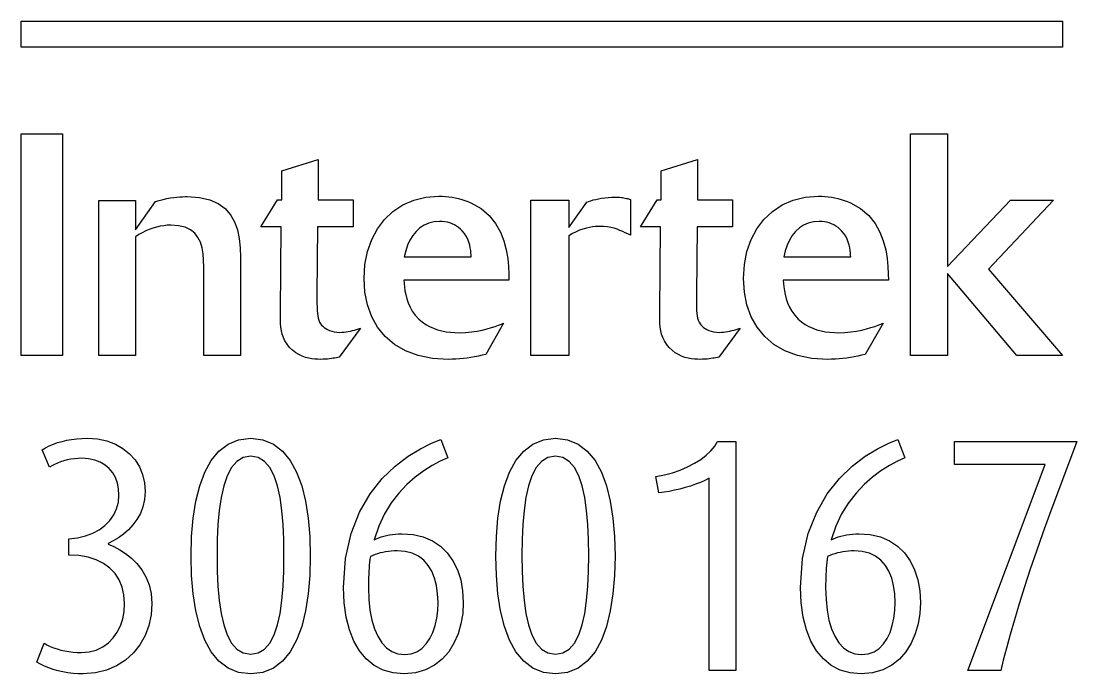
# Model space of a CAD drawing. Header units: inches. Extents: x 0.6 to 61.5, y 0.9 to 41.7.
# Drawn here: x 6.2836 to 6.6237, y 35.577 to 35.7874 of the extents above; entities that cross this region are included whole.
import ezdxf

# ---------------------------------------------------------------- set-up
doc = ezdxf.new("R2010")
doc.units = ezdxf.units.IN
doc.header["$MEASUREMENT"] = 0
doc.layers.add('ARTWORK', color=2, linetype='Continuous')

msp = doc.modelspace()

# ---------------------------------------------------------------- linework, layer by layer
at = {"layer": 'ARTWORK'}
for points in [[(6.2836, 35.78741), (6.61903, 35.78741), (6.61903, 35.77902), (6.2836, 35.77902), (6.2836, 35.78741), (6.2836, 35.78741)], [(6.29696, 35.6796), (6.2836, 35.6796), (6.2836, 35.75107), (6.29696, 35.75107), (6.29696, 35.6796), (6.29696, 35.6796)], [(6.61903, 35.67961), (6.60434, 35.67961), (6.58206, 35.70602), (6.58206, 35.67961), (6.57012, 35.67961), (6.57012, 35.75108), (6.58206, 35.75108), (6.58206, 35.70836), (6.60233, 35.72965), (6.6162, 35.72965), (6.59523, 35.70747), (6.61903, 35.67961), (6.61903, 35.67961)], [(6.38608, 35.67911), (6.38608, 35.67911), (6.38565, 35.67902), (6.38518, 35.67892), (6.38468, 35.67882), (6.38416, 35.67873), (6.38359, 35.67864), (6.38298, 35.67855), (6.38233, 35.67848), (6.38164, 35.67843), (6.38089, 35.6784), (6.3801, 35.67838), (6.3801, 35.67838), (6.37921, 35.6784), (6.37827, 35.67846), (6.37728, 35.67857), (6.37625, 35.67876), (6.37521, 35.67903), (6.37415, 35.6794), (6.3731, 35.6799), (6.37206, 35.68053), (6.37106, 35.6813), (6.3701, 35.68225), (6.3701, 35.68225), (6.36927, 35.68328), (6.3686, 35.68433), (6.36808, 35.68539), (6.3677, 35.68648), (6.36743, 35.68759), (6.36725, 35.68872), (6.36715, 35.6899), (6.36711, 35.69111), (6.36711, 35.69237), (6.36714, 35.69368), (6.36735, 35.72112), (6.36086, 35.72112), (6.36624, 35.72975), (6.36756, 35.72975), (6.36756, 35.73918), (6.37929, 35.74281), (6.37929, 35.72975), (6.39054, 35.72975), (6.39054, 35.72112), (6.3791, 35.72112), (6.37889, 35.69925), (6.37889, 35.69925), (6.37889, 35.69771), (6.3789, 35.69635), (6.37892, 35.69516), (6.37897, 35.69411), (6.37904, 35.69318), (6.37915, 35.69237), (6.3793, 35.69164), (6.37951, 35.69099), (6.37977, 35.69039), (6.3801, 35.68983), (6.3801, 35.68983), (6.38041, 35.68944), (6.38078, 35.68905), (6.38121, 35.68867), (6.38172, 35.68831), (6.38229, 35.68798), (6.38293, 35.68769), (6.38365, 35.68744), (6.38445, 35.68725), (6.38533, 35.68713), (6.38629, 35.68709), (6.38629, 35.68709), (6.38696, 35.68711), (6.38764, 35.68716), (6.38832, 35.68724), (6.389, 35.68735), (6.38967, 35.68749), (6.39035, 35.68764), (6.39101, 35.68782), (6.39168, 35.68801), (6.39233, 35.68821), (6.39297, 35.68843), (6.38608, 35.67911), (6.38608, 35.67911)], [(6.50833, 35.67911), (6.50833, 35.67911), (6.50789, 35.67902), (6.50742, 35.67892), (6.50692, 35.67882), (6.50639, 35.67873), (6.50583, 35.67864), (6.50522, 35.67855), (6.50457, 35.67848), (6.50388, 35.67843), (6.50314, 35.6784), (6.50234, 35.67838), (6.50234, 35.67838), (6.50146, 35.6784), (6.50051, 35.67846), (6.49952, 35.67857), (6.4985, 35.67876), (6.49745, 35.67903), (6.49639, 35.6794), (6.49534, 35.6799), (6.4943, 35.68053), (6.49329, 35.6813), (6.49233, 35.68225), (6.49233, 35.68225), (6.49151, 35.68328), (6.49085, 35.68433), (6.49033, 35.68539), (6.48995, 35.68648), (6.48968, 35.68759), (6.48951, 35.68872), (6.48941, 35.6899), (6.48937, 35.69111), (6.48937, 35.69237), (6.4894, 35.69368), (6.48958, 35.72112), (6.48311, 35.72112), (6.48848, 35.72975), (6.48979, 35.72975), (6.48979, 35.73918), (6.50154, 35.74281), (6.50154, 35.72975), (6.51277, 35.72975), (6.51277, 35.72112), (6.50136, 35.72112), (6.50114, 35.69925), (6.50114, 35.69925), (6.50114, 35.69771), (6.50115, 35.69635), (6.50117, 35.69516), (6.50121, 35.69411), (6.50129, 35.69318), (6.5014, 35.69237), (6.50155, 35.69164), (6.50175, 35.69099), (6.50202, 35.69039), (6.50234, 35.68983), (6.50234, 35.68983), (6.50265, 35.68944), (6.50302, 35.68905), (6.50346, 35.68867), (6.50396, 35.68831), (6.50454, 35.68798), (6.50518, 35.68769), (6.5059, 35.68744), (6.5067, 35.68725), (6.50758, 35.68713), (6.50854, 35.68709), (6.50854, 35.68709), (6.50921, 35.68711), (6.50989, 35.68716), (6.51056, 35.68724), (6.51124, 35.68735), (6.51192, 35.68749), (6.51259, 35.68764), (6.51326, 35.68782), (6.51392, 35.68801), (6.51457, 35.68821), (6.51522, 35.68843), (6.50833, 35.67911), (6.50833, 35.67911)], [(6.30861, 35.72964), (6.32046, 35.72964), (6.32046, 35.72011), (6.32693, 35.72923), (6.32693, 35.72923), (6.32812, 35.72962), (6.32932, 35.72994), (6.3305, 35.7302), (6.33165, 35.73041), (6.33275, 35.73057), (6.3338, 35.73069), (6.33476, 35.73077), (6.33564, 35.73082), (6.33641, 35.73084), (6.33705, 35.73085), (6.33705, 35.73085), (6.34103, 35.73059), (6.34437, 35.72982), (6.34712, 35.7286), (6.34933, 35.72698), (6.35106, 35.72499), (6.35236, 35.72269), (6.35328, 35.72013), (6.35387, 35.71734), (6.35418, 35.71438), (6.35428, 35.7113), (6.35428, 35.6796), (6.34244, 35.6796), (6.34244, 35.70809), (6.34244, 35.70809), (6.34239, 35.71031), (6.34222, 35.7124), (6.34188, 35.71435), (6.34135, 35.71612), (6.34057, 35.7177), (6.33952, 35.71904), (6.33816, 35.72013), (6.33644, 35.72095), (6.33433, 35.72145), (6.33179, 35.72163), (6.33179, 35.72163), (6.33068, 35.72159), (6.32954, 35.72147), (6.32839, 35.72128), (6.32722, 35.72101), (6.32605, 35.72067), (6.32489, 35.72026), (6.32374, 35.71977), (6.32261, 35.71921), (6.32151, 35.71859), (6.32046, 35.71789), (6.32046, 35.6796), (6.30861, 35.6796), (6.30861, 35.72964), (6.30861, 35.72964)], [(6.43327, 35.68), (6.43327, 35.68), (6.43209, 35.67969), (6.4309, 35.67941), (6.4297, 35.67917), (6.4285, 35.67896), (6.4273, 35.67878), (6.42609, 35.67864), (6.42488, 35.67853), (6.42366, 35.67845), (6.42245, 35.6784), (6.42123, 35.67839), (6.42123, 35.67839), (6.41609, 35.67871), (6.41148, 35.67964), (6.40742, 35.68116), (6.40389, 35.6832), (6.4009, 35.68574), (6.39845, 35.68874), (6.39654, 35.69214), (6.39518, 35.69592), (6.39436, 35.70003), (6.39409, 35.70443), (6.39409, 35.70443), (6.39437, 35.70894), (6.39519, 35.71314), (6.39654, 35.71699), (6.39837, 35.72046), (6.40066, 35.7235), (6.4034, 35.72608), (6.40654, 35.72815), (6.41008, 35.72968), (6.41397, 35.73063), (6.41819, 35.73095), (6.41819, 35.73095), (6.41925, 35.73094), (6.42032, 35.73088), (6.42138, 35.73078), (6.42243, 35.73064), (6.42347, 35.73046), (6.42451, 35.73023), (6.42553, 35.72996), (6.42654, 35.72964), (6.42753, 35.72927), (6.42851, 35.72884), (6.42851, 35.72884), (6.43178, 35.72696), (6.4344, 35.7247), (6.43645, 35.72216), (6.438, 35.71942), (6.43912, 35.71657), (6.43988, 35.71371), (6.44036, 35.71092), (6.44062, 35.7083), (6.44073, 35.70594), (6.44077, 35.70391), (6.40685, 35.70391), (6.40685, 35.70391), (6.40695, 35.70288), (6.40708, 35.70174), (6.40725, 35.70052), (6.4075, 35.69924), (6.40783, 35.69791), (6.40829, 35.69656), (6.40888, 35.69521), (6.40963, 35.69388), (6.41056, 35.69259), (6.4117, 35.69137), (6.4117, 35.69137), (6.41278, 35.69046), (6.41393, 35.68966), (6.41515, 35.68898), (6.41642, 35.68842), (6.41775, 35.68795), (6.41911, 35.68759), (6.4205, 35.68731), (6.42192, 35.68713), (6.42334, 35.68702), (6.42477, 35.68698), (6.42477, 35.68698), (6.42677, 35.68705), (6.42867, 35.68722), (6.43047, 35.68749), (6.43215, 35.68783), (6.4337, 35.68821), (6.4351, 35.68861), (6.43635, 35.68902), (6.43744, 35.68941), (6.43834, 35.68976), (6.43905, 35.69004), (6.43327, 35.68), (6.43327, 35.68)], [(6.46, 35.67961), (6.44785, 35.67961), (6.44785, 35.72965), (6.46, 35.72965), (6.46, 35.72093), (6.4658, 35.72904), (6.4658, 35.72904), (6.46643, 35.72928), (6.46713, 35.72952), (6.4679, 35.72975), (6.46872, 35.72996), (6.46961, 35.73015), (6.47057, 35.73032), (6.4716, 35.73046), (6.4727, 35.73056), (6.47386, 35.73063), (6.4751, 35.73065), (6.4751, 35.73065), (6.47574, 35.73064), (6.47633, 35.73061), (6.47686, 35.73057), (6.47735, 35.73052), (6.4778, 35.73045), (6.47823, 35.73037), (6.47864, 35.73028), (6.47905, 35.73018), (6.47945, 35.73007), (6.47986, 35.72995), (6.47986, 35.7184), (6.47986, 35.7184), (6.47906, 35.7188), (6.47824, 35.7192), (6.47739, 35.71959), (6.4765, 35.71997), (6.47557, 35.72031), (6.4746, 35.72062), (6.47357, 35.72088), (6.47249, 35.72108), (6.47134, 35.7212), (6.47013, 35.72125), (6.47013, 35.72125), (6.46939, 35.72123), (6.46857, 35.72117), (6.46767, 35.72107), (6.46671, 35.7209), (6.46569, 35.72067), (6.46461, 35.72037), (6.4635, 35.71998), (6.46236, 35.71949), (6.46119, 35.7189), (6.46, 35.7182), (6.46, 35.67961), (6.46, 35.67961)], [(6.55553, 35.68), (6.55553, 35.68), (6.55434, 35.67969), (6.55315, 35.67941), (6.55195, 35.67917), (6.55075, 35.67896), (6.54954, 35.67878), (6.54833, 35.67864), (6.54712, 35.67853), (6.54591, 35.67845), (6.54469, 35.6784), (6.54348, 35.67839), (6.54348, 35.67839), (6.53834, 35.67871), (6.53373, 35.67964), (6.52966, 35.68116), (6.52614, 35.6832), (6.52315, 35.68574), (6.5207, 35.68874), (6.51879, 35.69214), (6.51743, 35.69592), (6.51661, 35.70003), (6.51634, 35.70443), (6.51634, 35.70443), (6.51662, 35.70894), (6.51744, 35.71314), (6.51879, 35.71699), (6.52062, 35.72046), (6.52292, 35.7235), (6.52566, 35.72608), (6.5288, 35.72815), (6.53234, 35.72968), (6.53623, 35.73063), (6.54045, 35.73095), (6.54045, 35.73095), (6.54151, 35.73094), (6.54257, 35.73088), (6.54363, 35.73078), (6.54468, 35.73064), (6.54572, 35.73046), (6.54675, 35.73023), (6.54778, 35.72996), (6.54878, 35.72964), (6.54978, 35.72927), (6.55075, 35.72884), (6.55075, 35.72884), (6.55402, 35.72696), (6.55665, 35.7247), (6.5587, 35.72216), (6.56025, 35.71942), (6.56136, 35.71657), (6.56212, 35.71371), (6.5626, 35.71092), (6.56286, 35.7083), (6.56297, 35.70594), (6.56302, 35.70391), (6.52909, 35.70391), (6.52909, 35.70391), (6.52919, 35.70288), (6.52931, 35.70174), (6.52949, 35.70052), (6.52974, 35.69924), (6.53008, 35.69791), (6.53054, 35.69656), (6.53113, 35.69521), (6.53188, 35.69388), (6.53281, 35.69259), (6.53395, 35.69137), (6.53395, 35.69137), (6.53502, 35.69046), (6.53617, 35.68966), (6.53739, 35.68898), (6.53866, 35.68842), (6.53999, 35.68795), (6.54135, 35.68759), (6.54274, 35.68731), (6.54416, 35.68713), (6.54559, 35.68702), (6.54702, 35.68698), (6.54702, 35.68698), (6.54901, 35.68705), (6.55091, 35.68722), (6.55271, 35.68749), (6.55439, 35.68783), (6.55594, 35.68821), (6.55735, 35.68861), (6.5586, 35.68902), (6.55969, 35.68941), (6.5606, 35.68976), (6.56131, 35.69004), (6.55553, 35.68), (6.55553, 35.68)], [(6.42863, 35.71143), (6.42863, 35.71143), (6.42859, 35.71202), (6.42853, 35.71272), (6.42844, 35.7135), (6.42831, 35.71434), (6.42811, 35.71524), (6.42783, 35.71616), (6.42747, 35.7171), (6.427, 35.71804), (6.42641, 35.71895), (6.42569, 35.71983), (6.42569, 35.71983), (6.42512, 35.72038), (6.42451, 35.72088), (6.42386, 35.72132), (6.42318, 35.72172), (6.42246, 35.72206), (6.42172, 35.72234), (6.42093, 35.72256), (6.42012, 35.72273), (6.41928, 35.72282), (6.41841, 35.72286), (6.41841, 35.72286), (6.41662, 35.72271), (6.41497, 35.7223), (6.41345, 35.72163), (6.41208, 35.72073), (6.41086, 35.71961), (6.40979, 35.71829), (6.40886, 35.71679), (6.4081, 35.71514), (6.40749, 35.71334), (6.40705, 35.71143), (6.42863, 35.71143)], [(6.55086, 35.71143), (6.55086, 35.71143), (6.55083, 35.71202), (6.55077, 35.71272), (6.55068, 35.7135), (6.55055, 35.71434), (6.55035, 35.71524), (6.55007, 35.71616), (6.54971, 35.7171), (6.54924, 35.71804), (6.54865, 35.71895), (6.54793, 35.71983), (6.54793, 35.71983), (6.54737, 35.72038), (6.54676, 35.72088), (6.54611, 35.72132), (6.54543, 35.72172), (6.54471, 35.72206), (6.54396, 35.72234), (6.54317, 35.72256), (6.54236, 35.72273), (6.54151, 35.72282), (6.54064, 35.72286), (6.54064, 35.72286), (6.53885, 35.72271), (6.5372, 35.7223), (6.53569, 35.72163), (6.53432, 35.72073), (6.5331, 35.71961), (6.53203, 35.71829), (6.53111, 35.71679), (6.53034, 35.71514), (6.52974, 35.71334), (6.5293, 35.71143), (6.55086, 35.71143)], [(6.30363, 35.57701), (6.30363, 35.57701), (6.30199, 35.57706), (6.30033, 35.57719), (6.29869, 35.5774), (6.29707, 35.57769), (6.29549, 35.57805), (6.29395, 35.57848), (6.29249, 35.57897), (6.2911, 35.57952), (6.28981, 35.58013), (6.28863, 35.58078), (6.29099, 35.58689), (6.29099, 35.58689), (6.29191, 35.58636), (6.29293, 35.58588), (6.29403, 35.58544), (6.2952, 35.58504), (6.29643, 35.5847), (6.2977, 35.58441), (6.29901, 35.58418), (6.30034, 35.58401), (6.30167, 35.58391), (6.30299, 35.58388), (6.30299, 35.58388), (6.30552, 35.58409), (6.30782, 35.5847), (6.30989, 35.58568), (6.31171, 35.58699), (6.31327, 35.58859), (6.31456, 35.59044), (6.31559, 35.59251), (6.31633, 35.59477), (6.31678, 35.59716), (6.31694, 35.59967), (6.31694, 35.59967), (6.31674, 35.60245), (6.31615, 35.605), (6.31518, 35.6073), (6.31385, 35.60934), (6.31217, 35.61111), (6.31015, 35.61259), (6.30781, 35.61376), (6.30517, 35.61462), (6.30224, 35.61514), (6.29902, 35.61532), (6.29902, 35.62057), (6.29902, 35.62057), (6.30177, 35.62088), (6.30433, 35.62148), (6.30667, 35.62236), (6.30877, 35.62349), (6.31062, 35.62486), (6.31218, 35.62644), (6.31343, 35.62823), (6.31435, 35.6302), (6.31492, 35.63233), (6.31512, 35.63461), (6.31512, 35.63461), (6.31499, 35.63664), (6.31461, 35.63853), (6.31398, 35.64026), (6.31311, 35.64181), (6.31201, 35.64318), (6.31067, 35.64433), (6.30911, 35.64526), (6.30733, 35.64595), (6.30533, 35.64637), (6.30312, 35.64651), (6.30312, 35.64651), (6.30193, 35.64648), (6.30076, 35.64637), (6.2996, 35.6462), (6.29848, 35.64596), (6.29738, 35.64567), (6.29633, 35.64534), (6.29533, 35.64496), (6.29439, 35.64454), (6.29351, 35.6441), (6.2927, 35.64363), (6.29034, 35.6492), (6.29034, 35.6492), (6.29148, 35.64987), (6.29269, 35.65049), (6.29399, 35.65105), (6.29535, 35.65154), (6.29679, 35.65196), (6.29829, 35.65231), (6.29987, 35.65259), (6.3015, 35.65279), (6.30319, 35.65292), (6.30494, 35.65296), (6.30494, 35.65296), (6.30822, 35.65274), (6.31124, 35.65209), (6.31398, 35.65106), (6.31641, 35.64967), (6.31852, 35.64796), (6.3203, 35.64596), (6.32171, 35.64371), (6.32274, 35.64124), (6.32337, 35.63858), (6.32359, 35.63578), (6.32359, 35.63578), (6.3234, 35.63322), (6.32286, 35.63086), (6.32201, 35.62871), (6.32091, 35.62676), (6.31961, 35.62501), (6.31814, 35.62345), (6.31657, 35.62208), (6.31494, 35.62089), (6.3133, 35.61989), (6.31169, 35.61906), (6.31169, 35.61885), (6.31169, 35.61885), (6.31349, 35.61804), (6.31537, 35.61703), (6.31728, 35.6158), (6.31914, 35.61432), (6.32089, 35.6126), (6.32246, 35.6106), (6.3238, 35.60833), (6.32484, 35.60576), (6.32551, 35.60287), (6.32574, 35.59967), (6.32574, 35.59967), (6.32549, 35.59606), (6.32474, 35.59261), (6.32352, 35.58938), (6.32186, 35.58641), (6.31976, 35.58375), (6.31726, 35.58146), (6.31437, 35.57959), (6.31113, 35.5782), (6.30754, 35.57732), (6.30363, 35.57701), (6.30363, 35.57701)], [(6.35756, 35.57701), (6.35756, 35.57701), (6.35366, 35.57749), (6.35025, 35.57889), (6.34731, 35.58114), (6.34482, 35.58417), (6.34277, 35.58792), (6.34113, 35.59231), (6.33989, 35.59729), (6.33902, 35.60277), (6.33852, 35.6087), (6.33835, 35.615), (6.33835, 35.615), (6.33852, 35.6213), (6.33902, 35.62722), (6.33989, 35.6327), (6.34113, 35.63767), (6.34277, 35.64206), (6.34482, 35.6458), (6.34731, 35.64883), (6.35025, 35.65108), (6.35366, 35.65248), (6.35756, 35.65296), (6.35756, 35.65296), (6.36146, 35.65248), (6.36487, 35.65108), (6.36781, 35.64883), (6.37029, 35.6458), (6.37234, 35.64206), (6.37398, 35.63767), (6.37522, 35.6327), (6.37609, 35.62722), (6.37659, 35.6213), (6.37675, 35.615), (6.37675, 35.615), (6.37659, 35.6087), (6.37609, 35.60277), (6.37522, 35.59729), (6.37398, 35.59231), (6.37234, 35.58792), (6.37029, 35.58417), (6.36781, 35.58114), (6.36487, 35.57889), (6.36146, 35.57749), (6.35756, 35.57701), (6.35756, 35.57701)], [(6.40697, 35.57702), (6.40697, 35.57702), (6.40343, 35.57733), (6.4002, 35.57825), (6.39732, 35.57976), (6.39477, 35.58183), (6.39259, 35.58445), (6.39077, 35.58758), (6.38934, 35.59122), (6.3883, 35.59533), (6.38767, 35.5999), (6.38746, 35.6049), (6.38746, 35.6049), (6.3881, 35.61418), (6.3899, 35.62225), (6.39262, 35.62918), (6.39604, 35.63507), (6.39993, 35.63997), (6.40408, 35.64397), (6.40827, 35.64715), (6.41226, 35.64958), (6.41584, 35.65135), (6.41877, 35.65252), (6.42102, 35.64662), (6.42102, 35.64662), (6.41862, 35.64556), (6.41603, 35.64419), (6.41333, 35.6425), (6.41059, 35.64045), (6.40789, 35.63806), (6.40528, 35.63529), (6.40285, 35.63214), (6.40067, 35.62859), (6.3988, 35.62464), (6.39733, 35.62026), (6.39733, 35.62026), (6.39803, 35.62057), (6.39879, 35.62086), (6.39959, 35.62114), (6.40044, 35.62139), (6.40133, 35.62162), (6.40225, 35.62181), (6.40321, 35.62197), (6.40419, 35.62209), (6.40519, 35.62216), (6.40622, 35.62219), (6.40622, 35.62219), (6.40985, 35.62192), (6.41315, 35.62114), (6.41609, 35.61988), (6.41867, 35.61817), (6.42089, 35.61603), (6.42272, 35.61349), (6.42416, 35.61059), (6.42521, 35.60735), (6.42584, 35.6038), (6.42605, 35.59998), (6.42605, 35.59998), (6.42587, 35.59652), (6.4253, 35.59315), (6.42436, 35.58992), (6.42304, 35.5869), (6.42134, 35.58416), (6.41925, 35.58177), (6.41677, 35.57979), (6.4139, 35.5783), (6.41063, 35.57735), (6.40697, 35.57702), (6.40697, 35.57702)], [(6.45574, 35.57701), (6.45574, 35.57701), (6.45185, 35.57749), (6.44844, 35.57889), (6.4455, 35.58114), (6.44301, 35.58417), (6.44096, 35.58792), (6.43932, 35.59231), (6.43808, 35.59729), (6.43722, 35.60277), (6.43671, 35.6087), (6.43655, 35.615), (6.43655, 35.615), (6.43671, 35.6213), (6.43722, 35.62722), (6.43808, 35.6327), (6.43932, 35.63767), (6.44096, 35.64206), (6.44301, 35.6458), (6.4455, 35.64883), (6.44844, 35.65108), (6.45185, 35.65248), (6.45574, 35.65296), (6.45574, 35.65296), (6.45964, 35.65248), (6.46305, 35.65108), (6.46599, 35.64883), (6.46848, 35.6458), (6.47053, 35.64206), (6.47217, 35.63767), (6.47341, 35.6327), (6.47427, 35.62722), (6.47477, 35.6213), (6.47494, 35.615), (6.47494, 35.615), (6.47477, 35.6087), (6.47427, 35.60277), (6.47341, 35.59729), (6.47217, 35.59231), (6.47053, 35.58792), (6.46848, 35.58417), (6.46599, 35.58114), (6.46305, 35.57889), (6.45964, 35.57749), (6.45574, 35.57701), (6.45574, 35.57701)], [(6.50526, 35.5781), (6.50526, 35.64009), (6.50526, 35.64009), (6.50391, 35.63939), (6.50245, 35.63874), (6.50089, 35.63813), (6.49925, 35.63756), (6.49757, 35.63704), (6.49585, 35.63658), (6.49412, 35.63618), (6.4924, 35.63584), (6.49071, 35.63556), (6.48907, 35.63536), (6.48811, 35.64061), (6.48811, 35.64061), (6.49082, 35.64113), (6.49344, 35.64184), (6.49595, 35.64271), (6.49832, 35.64373), (6.50052, 35.64488), (6.50253, 35.64614), (6.5043, 35.64749), (6.50581, 35.64891), (6.50704, 35.65038), (6.50795, 35.65189), (6.51383, 35.65189), (6.51383, 35.5781), (6.50526, 35.5781), (6.50526, 35.5781)], [(6.55425, 35.57702), (6.55425, 35.57702), (6.55071, 35.57733), (6.54748, 35.57825), (6.54459, 35.57976), (6.54205, 35.58183), (6.53986, 35.58445), (6.53804, 35.58758), (6.53661, 35.59122), (6.53557, 35.59533), (6.53494, 35.5999), (6.53473, 35.6049), (6.53473, 35.6049), (6.53537, 35.61418), (6.53717, 35.62225), (6.53989, 35.62918), (6.54331, 35.63507), (6.5472, 35.63997), (6.55136, 35.64397), (6.55554, 35.64715), (6.55953, 35.64958), (6.56311, 35.65135), (6.56605, 35.65252), (6.5683, 35.64662), (6.5683, 35.64662), (6.5659, 35.64556), (6.56331, 35.64419), (6.56061, 35.6425), (6.55787, 35.64045), (6.55516, 35.63806), (6.55256, 35.63529), (6.55012, 35.63214), (6.54794, 35.62859), (6.54607, 35.62464), (6.5446, 35.62026), (6.5446, 35.62026), (6.5453, 35.62057), (6.54606, 35.62086), (6.54686, 35.62114), (6.54771, 35.62139), (6.5486, 35.62162), (6.54953, 35.62181), (6.55048, 35.62197), (6.55146, 35.62209), (6.55247, 35.62216), (6.55349, 35.62219), (6.55349, 35.62219), (6.55712, 35.62192), (6.56042, 35.62114), (6.56336, 35.61988), (6.56595, 35.61817), (6.56816, 35.61603), (6.57, 35.61349), (6.57144, 35.61059), (6.57249, 35.60735), (6.57312, 35.6038), (6.57334, 35.59998), (6.57334, 35.59998), (6.57315, 35.59652), (6.57259, 35.59315), (6.57165, 35.58992), (6.57032, 35.5869), (6.56862, 35.58416), (6.56653, 35.58177), (6.56405, 35.57979), (6.56118, 35.5783), (6.55791, 35.57735), (6.55425, 35.57702), (6.55425, 35.57702)], [(6.61492, 35.62839), (6.61492, 35.62839), (6.61275, 35.62246), (6.61066, 35.61655), (6.60868, 35.61073), (6.60683, 35.60506), (6.60512, 35.59962), (6.60357, 35.59447), (6.60219, 35.58967), (6.601, 35.5853), (6.60002, 35.58142), (6.59926, 35.5781), (6.58855, 35.5781), (6.61352, 35.64448), (6.58426, 35.64448), (6.58426, 35.65188), (6.62372, 35.65188), (6.61492, 35.62839), (6.61492, 35.62839)], [(6.35756, 35.64716), (6.35756, 35.64716), (6.35515, 35.64674), (6.3531, 35.6455), (6.35139, 35.64352), (6.35, 35.64088), (6.34889, 35.63765), (6.34804, 35.6339), (6.34743, 35.62971), (6.34702, 35.62515), (6.3468, 35.62028), (6.34673, 35.61519), (6.34673, 35.61519), (6.3468, 35.61011), (6.34702, 35.60526), (6.34743, 35.60071), (6.34804, 35.59653), (6.34889, 35.5928), (6.35, 35.58959), (6.35139, 35.58696), (6.3531, 35.585), (6.35515, 35.58377), (6.35756, 35.58335), (6.35756, 35.58335), (6.35997, 35.58377), (6.36201, 35.585), (6.3637, 35.58696), (6.36508, 35.58959), (6.36617, 35.5928), (6.367, 35.59653), (6.3676, 35.60071), (6.36799, 35.60526), (6.3682, 35.61011), (6.36827, 35.61519), (6.36827, 35.61519), (6.3682, 35.62028), (6.36799, 35.62515), (6.3676, 35.62971), (6.367, 35.6339), (6.36617, 35.63765), (6.36508, 35.64088), (6.3637, 35.64352), (6.36201, 35.6455), (6.35997, 35.64674), (6.35756, 35.64716)], [(6.45574, 35.64716), (6.45574, 35.64716), (6.45333, 35.64674), (6.45128, 35.6455), (6.44957, 35.64352), (6.44817, 35.64088), (6.44707, 35.63765), (6.44622, 35.6339), (6.44561, 35.62971), (6.4452, 35.62515), (6.44498, 35.62028), (6.44491, 35.61519), (6.44491, 35.61519), (6.44498, 35.61011), (6.4452, 35.60526), (6.44561, 35.60071), (6.44622, 35.59653), (6.44707, 35.5928), (6.44817, 35.58959), (6.44957, 35.58696), (6.45128, 35.585), (6.45333, 35.58377), (6.45574, 35.58335), (6.45574, 35.58335), (6.45816, 35.58377), (6.4602, 35.585), (6.46189, 35.58696), (6.46327, 35.58959), (6.46437, 35.5928), (6.4652, 35.59653), (6.46579, 35.60071), (6.46619, 35.60526), (6.4664, 35.61011), (6.46647, 35.61519), (6.46647, 35.61519), (6.4664, 35.62028), (6.46619, 35.62515), (6.46579, 35.62971), (6.4652, 35.6339), (6.46437, 35.63765), (6.46327, 35.64088), (6.46189, 35.64352), (6.4602, 35.6455), (6.45816, 35.64674), (6.45574, 35.64716)], [(6.40472, 35.6167), (6.40472, 35.6167), (6.40379, 35.61668), (6.40286, 35.61661), (6.40194, 35.61651), (6.40104, 35.61637), (6.40015, 35.61619), (6.39929, 35.61598), (6.39845, 35.61575), (6.39764, 35.61548), (6.39687, 35.61519), (6.39614, 35.61488), (6.39614, 35.61488), (6.39599, 35.61394), (6.39587, 35.613), (6.39577, 35.61204), (6.39568, 35.61107), (6.39562, 35.61009), (6.39557, 35.60908), (6.39554, 35.60805), (6.39551, 35.607), (6.3955, 35.60592), (6.3955, 35.60481), (6.3955, 35.60481), (6.39562, 35.60103), (6.39598, 35.59754), (6.39658, 35.59438), (6.39741, 35.59156), (6.39848, 35.58912), (6.39976, 35.58706), (6.40127, 35.58543), (6.403, 35.58423), (6.40493, 35.58349), (6.40708, 35.58324), (6.40708, 35.58324), (6.40921, 35.58348), (6.41109, 35.58416), (6.41273, 35.58524), (6.41413, 35.58666), (6.41531, 35.58839), (6.41626, 35.59038), (6.41699, 35.59258), (6.41751, 35.59494), (6.41781, 35.59742), (6.41791, 35.59998), (6.41791, 35.59998), (6.41779, 35.60282), (6.41742, 35.60546), (6.41679, 35.60789), (6.41589, 35.61008), (6.41473, 35.612), (6.4133, 35.61362), (6.41159, 35.61493), (6.40959, 35.6159), (6.4073, 35.6165), (6.40472, 35.6167)], [(6.552, 35.6167), (6.552, 35.6167), (6.55107, 35.61668), (6.55014, 35.61661), (6.54922, 35.61651), (6.54831, 35.61637), (6.54743, 35.61619), (6.54656, 35.61598), (6.54573, 35.61575), (6.54492, 35.61548), (6.54415, 35.61519), (6.54342, 35.61488), (6.54342, 35.61488), (6.54327, 35.61394), (6.54315, 35.613), (6.54304, 35.61204), (6.54296, 35.61107), (6.5429, 35.61009), (6.54285, 35.60908), (6.54282, 35.60805), (6.5428, 35.607), (6.54278, 35.60592), (6.54278, 35.60481), (6.54278, 35.60481), (6.5429, 35.60103), (6.54326, 35.59754), (6.54386, 35.59438), (6.54469, 35.59156), (6.54575, 35.58912), (6.54704, 35.58706), (6.54854, 35.58543), (6.55027, 35.58423), (6.5522, 35.58349), (6.55435, 35.58324), (6.55435, 35.58324), (6.55648, 35.58348), (6.55836, 35.58416), (6.56, 35.58524), (6.5614, 35.58666), (6.56258, 35.58839), (6.56353, 35.59038), (6.56426, 35.59258), (6.56478, 35.59494), (6.56508, 35.59742), (6.56518, 35.59998), (6.56518, 35.59998), (6.56506, 35.60282), (6.56469, 35.60546), (6.56406, 35.60789), (6.56317, 35.61008), (6.56201, 35.612), (6.56058, 35.61362), (6.55887, 35.61493), (6.55687, 35.6159), (6.55459, 35.6165), (6.552, 35.6167)]]:
    msp.add_lwpolyline(points, dxfattribs=at)

doc.saveas('drawing.dxf')
